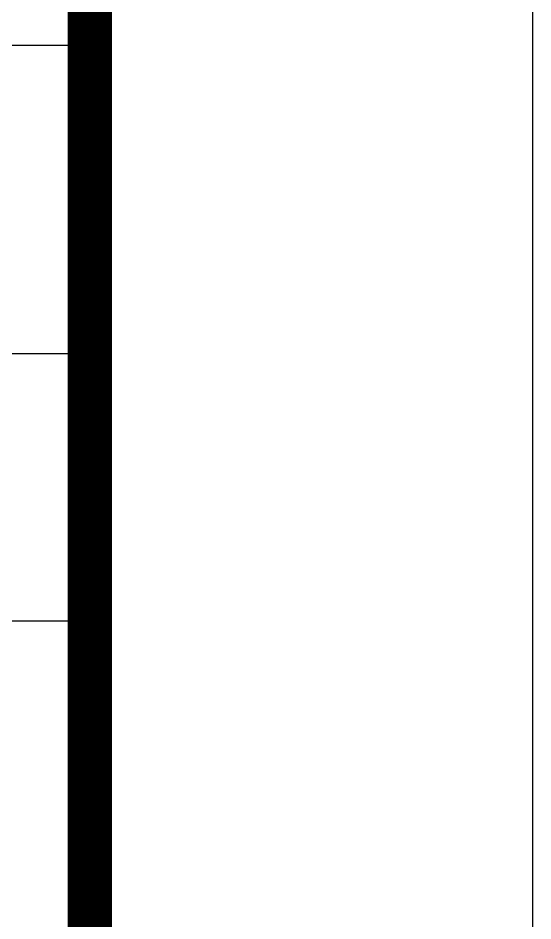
# Model space of a CAD drawing. Extents: x -191212 to 1245715665, y -234495 to 250873.
# Drawn here: x 299814 to 302138, y 37077 to 41156 of the extents above; entities that cross this region are included whole.
import ezdxf

# ---------------------------------------------------------------- set-up
doc = ezdxf.new("R2010")
doc.units = 0
doc.header["$LTSCALE"] = 500
doc.layers.add('PUB_TITLE', color=4, linetype='CONTINUOUS')

msp = doc.modelspace()

# ---------------------------------------------------------------- linework, layer by layer
at = {"layer": 'PUB_TITLE'}
for p, q in [((291719.4739853174, 41033.30503853655), (300138.3836790037, 41033.30503853655)), ((295928.9288321615, 39641.19251541918), (300138.3836790035, 39641.19251541918)), ((291719.4739853181, 38433.30503853655), (300138.3836790044, 38433.30503853655))]:
    msp.add_line(p, q, dxfattribs=at)
msp.add_lwpolyline([(153538.3836790035, 26433.30503853655), (302138.3836790035, 26433.30503853655), (302138.3836790035, 110433.3050385365), (153538.3836790035, 110433.3050385365)], close=True, dxfattribs=at)
at = {"layer": 'PUB_TITLE', "const_width": 200}
msp.add_lwpolyline([(158538.3836790035, 28433.30503853655), (300138.3836790035, 28433.30503853655), (300138.3836790035, 108433.3050385365), (158538.3836790035, 108433.3050385365)], close=True, dxfattribs=at)

doc.saveas('drawing.dxf')
